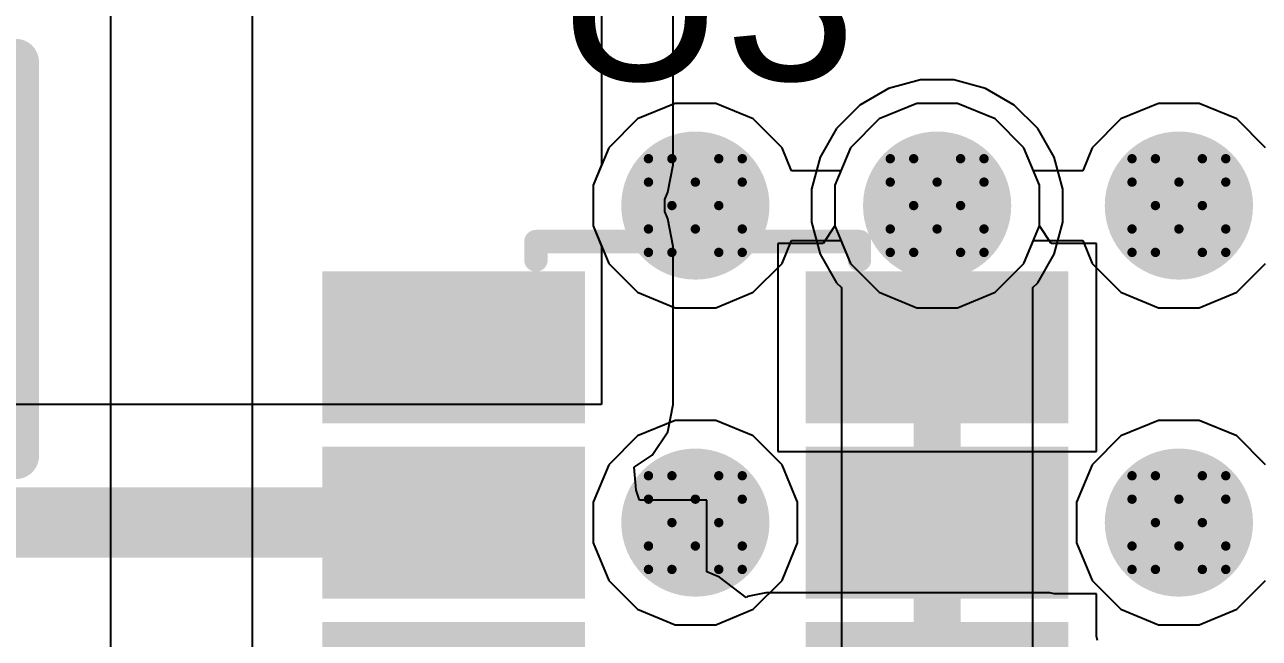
# Model space of a CAD drawing. Header units: inches. Extents: x 0 to 5379, y 0 to 5429.
# Drawn here: x 237.18 to 243.87, y 162.3 to 165.63 of the extents above; entities that cross this region are included whole.
import ezdxf

# ---------------------------------------------------------------- set-up
doc = ezdxf.new("R2010")
doc.units = ezdxf.units.IN
for name, color, linetype in [('Bottom Layer', 5, 'Continuous'), ('Bottom Solder', 6, 'Continuous'), ('Drill Drawing', 1, 'Continuous'), ('GND01', 16, 'Continuous'), ('GND02', 76, 'Continuous'), ('PWR', 156, 'Continuous'), ('SIG 01', 90, 'Continuous'), ('Top Layer', 1, 'Continuous'), ('Top Overlay', 2, 'Continuous'), ('Top Paste', 8, 'Continuous'), ('Top Solder', 216, 'Continuous'), ('Via Holes', 16, 'Continuous')]:
    doc.layers.add(name, color=color, linetype=linetype)
doc.styles.add('Arial', font='', dxfattribs={"height": 0.2})
doc.styles.get('Arial').set_extended_font_data('Arial')

# ---------------------------------------------------------------- blocks, each defined once
blk = doc.blocks.new('SOT_23_6_151')
at = {"layer": 'Top Layer'}
for points in [[(-1.92, 1.26), (-0.7, 1.26), (-0.7, 0.64), (-1.92, 0.64)], [(0.7, 1.26), (1.92, 1.26), (1.92, 0.64), (0.7, 0.64)], [(-1.92, 0.31), (-0.7, 0.31), (-0.7, -0.31), (-1.92, -0.31)], [(0.7, 0.31), (1.92, 0.31), (1.92, -0.31), (0.7, -0.31)], [(-1.92, -0.64), (-0.7, -0.64), (-0.7, -1.26), (-1.92, -1.26)], [(0.7, -0.64), (1.92, -0.64), (1.92, -1.26), (0.7, -1.26)]]:
    blk.add_hatch(color=1, dxfattribs=at).paths.add_polyline_path(points)
at = {"layer": 'Top Paste'}
for points in [[(-1.92, 1.26), (-0.7, 1.26), (-0.7, 0.64), (-1.92, 0.64)], [(0.7, 1.26), (1.92, 1.26), (1.92, 0.64), (0.7, 0.64)], [(-1.92, 0.31), (-0.7, 0.31), (-0.7, -0.31), (-1.92, -0.31)], [(0.7, 0.31), (1.92, 0.31), (1.92, -0.31), (0.7, -0.31)], [(-1.92, -0.64), (-0.7, -0.64), (-0.7, -1.26), (-1.92, -1.26)], [(0.7, -0.64), (1.92, -0.64), (1.92, -1.26), (0.7, -1.26)]]:
    blk.add_hatch(color=8, dxfattribs=at).paths.add_polyline_path(points)
at = {"layer": 'Top Solder'}
for points in [[(-2.0216, 1.3616), (-0.5984, 1.3616), (-0.5984, 0.5384), (-2.0216, 0.5384)], [(0.5984, 1.3616), (2.0216, 1.3616), (2.0216, 0.5384), (0.5984, 0.5384)], [(-2.0216, 0.4116), (-0.5984, 0.4116), (-0.5984, -0.4116), (-2.0216, -0.4116)], [(0.5984, 0.4116), (2.0216, 0.4116), (2.0216, -0.4116), (0.5984, -0.4116)], [(-2.0216, -0.5384), (-0.5984, -0.5384), (-0.5984, -1.3616), (-2.0216, -1.3616)], [(0.5984, -0.5384), (2.0216, -0.5384), (2.0216, -1.3616), (0.5984, -1.3616)]]:
    blk.add_hatch(color=216, dxfattribs=at).paths.add_polyline_path(points)
at = {"layer": 'Top Overlay'}
for points in [[(0.8636, 1.524, 0.127, 0.127, 0), (-0.889, 1.524, 0.127, 0.127, 0)], [(-0.889, 1.524, 0.127, 0.127, 0), (-0.889, 1.424, 0.127, 0.127, 0)], [(0.8636, 1.524, 0.127, 0.127, 0), (0.8636, 1.424, 0.127, 0.127, 0)], [(-2.0574, 0.9652, 0.127, 0.127, 0), (-2.1844, 1.0922, 0.127, 0.127, 0)], [(-2.1844, 1.0922, 0.127, 0.127, 0), (-2.1844, 0.8382, 0.127, 0.127, 0)], [(-2.0574, 0.9652, 0.127, 0.127, 0), (-2.1844, 0.8382, 0.127, 0.127, 0)], [(-0.889, -1.424, 0.127, 0.127, 0), (-0.889, -1.524, 0.127, 0.127, 0)], [(0.8636, -1.424, 0.127, 0.127, 0), (0.8636, -1.524, 0.127, 0.127, 0)], [(0.8636, -1.524, 0.127, 0.127, 0), (-0.889, -1.524, 0.127, 0.127, 0)]]:
    blk.add_lwpolyline(points, format="xyseb", dxfattribs=at)
for points in [[(-0.9207, 1.524, 0.0635, 0.0635, 1), (-0.8572, 1.524, 0.0635, 0.0635, 1)], [(-0.9207, 1.524, 0.0635, 0.0635, 1), (-0.8572, 1.524, 0.0635, 0.0635, 1)], [(0.8318, 1.524, 0.0635, 0.0635, 1), (0.8953, 1.524, 0.0635, 0.0635, 1)], [(0.8318, 1.524, 0.0635, 0.0635, 1), (0.8953, 1.524, 0.0635, 0.0635, 1)], [(-0.9207, 1.424, 0.0635, 0.0635, 1), (-0.8572, 1.424, 0.0635, 0.0635, 1)], [(0.8318, 1.424, 0.0635, 0.0635, 1), (0.8953, 1.424, 0.0635, 0.0635, 1)], [(-2.2161, 1.0922, 0.0635, 0.0635, 1), (-2.1526, 1.0922, 0.0635, 0.0635, 1)], [(-2.2161, 1.0922, 0.0635, 0.0635, 1), (-2.1526, 1.0922, 0.0635, 0.0635, 1)], [(-2.0892, 0.9652, 0.0635, 0.0635, 1), (-2.0257, 0.9652, 0.0635, 0.0635, 1)], [(-2.0892, 0.9652, 0.0635, 0.0635, 1), (-2.0257, 0.9652, 0.0635, 0.0635, 1)], [(-2.2161, 0.8382, 0.0635, 0.0635, 1), (-2.1526, 0.8382, 0.0635, 0.0635, 1)], [(-2.2161, 0.8382, 0.0635, 0.0635, 1), (-2.1526, 0.8382, 0.0635, 0.0635, 1)], [(-0.9207, -1.424, 0.0635, 0.0635, 1), (-0.8572, -1.424, 0.0635, 0.0635, 1)], [(0.8318, -1.424, 0.0635, 0.0635, 1), (0.8953, -1.424, 0.0635, 0.0635, 1)], [(-0.9207, -1.524, 0.0635, 0.0635, 1), (-0.8572, -1.524, 0.0635, 0.0635, 1)], [(-0.9207, -1.524, 0.0635, 0.0635, 1), (-0.8572, -1.524, 0.0635, 0.0635, 1)], [(0.8318, -1.524, 0.0635, 0.0635, 1), (0.8953, -1.524, 0.0635, 0.0635, 1)], [(0.8318, -1.524, 0.0635, 0.0635, 1), (0.8953, -1.524, 0.0635, 0.0635, 1)]]:
    blk.add_lwpolyline(points, format="xyseb", close=True, dxfattribs=at)
blk = doc.blocks.new('TO_263_768')
at = {"layer": 'Top Overlay'}
for points in [[(5.1054, -1.6256, 0.254, 0.254, 0), (5.1054, 0.508, 0.254, 0.254, 0)], [(-5.207, -1.6256, 0.254, 0.254, 0), (5.1054, -1.6256, 0.254, 0.254, 0)]]:
    blk.add_lwpolyline(points, format="xyseb", dxfattribs=at)
for points in [[(5.0419, 0.508, 0.127, 0.127, 1), (5.1689, 0.508, 0.127, 0.127, 1)], [(5.0419, -1.6256, 0.127, 0.127, 1), (5.1689, -1.6256, 0.127, 0.127, 1)], [(5.0419, -1.6256, 0.127, 0.127, 1), (5.1689, -1.6256, 0.127, 0.127, 1)]]:
    blk.add_lwpolyline(points, format="xyseb", close=True, dxfattribs=at)

msp = doc.modelspace()

# ---------------------------------------------------------------- hatches: boundary and pattern name
at = {"layer": 'Bottom Layer'}
h = msp.add_hatch(color=5, dxfattribs=at)
edge = h.paths.add_edge_path()
edge.add_arc((240.8113, 164.6499), 0.3, 0, 360)
h = msp.add_hatch(color=5, dxfattribs=at)
edge = h.paths.add_edge_path()
edge.add_arc((242.1213, 164.6499), 0.3, 0, 360)
h = msp.add_hatch(color=5, dxfattribs=at)
edge = h.paths.add_edge_path()
edge.add_arc((243.4313, 164.6499), 0.3, 0, 360)
h = msp.add_hatch(color=5, dxfattribs=at)
edge = h.paths.add_edge_path()
edge.add_arc((240.8113, 162.9308), 0.3, 0, 360)
h = msp.add_hatch(color=5, dxfattribs=at)
edge = h.paths.add_edge_path()
edge.add_arc((243.4313, 162.9308), 0.3, 0, 360)
at = {"layer": 'Bottom Solder'}
h = msp.add_hatch(color=6, dxfattribs=at)
edge = h.paths.add_edge_path()
edge.add_arc((240.8113, 164.6499), 0.4016, 0, 360)
h = msp.add_hatch(color=6, dxfattribs=at)
edge = h.paths.add_edge_path()
edge.add_arc((242.1213, 164.6499), 0.4016, 0, 360)
h = msp.add_hatch(color=6, dxfattribs=at)
edge = h.paths.add_edge_path()
edge.add_arc((243.4313, 164.6499), 0.4016, 0, 360)
h = msp.add_hatch(color=6, dxfattribs=at)
edge = h.paths.add_edge_path()
edge.add_arc((240.8113, 162.9308), 0.4016, 0, 360)
h = msp.add_hatch(color=6, dxfattribs=at)
edge = h.paths.add_edge_path()
edge.add_arc((243.4313, 162.9308), 0.4016, 0, 360)
at = {"layer": 'GND01'}
h = msp.add_hatch(color=16, dxfattribs=at)
edge = h.paths.add_edge_path()
edge.add_arc((240.8113, 164.6499), 0.3, 0, 360)
h = msp.add_hatch(color=16, dxfattribs=at)
edge = h.paths.add_edge_path()
edge.add_arc((242.1213, 164.6499), 0.3, 0, 360)
h = msp.add_hatch(color=16, dxfattribs=at)
edge = h.paths.add_edge_path()
edge.add_arc((243.4313, 164.6499), 0.3, 0, 360)
h = msp.add_hatch(color=16, dxfattribs=at)
edge = h.paths.add_edge_path()
edge.add_arc((240.8113, 162.9308), 0.3, 0, 360)
h = msp.add_hatch(color=16, dxfattribs=at)
edge = h.paths.add_edge_path()
edge.add_arc((243.4313, 162.9308), 0.3, 0, 360)
at = {"layer": 'GND02'}
h = msp.add_hatch(color=76, dxfattribs=at)
edge = h.paths.add_edge_path()
edge.add_arc((240.8113, 164.6499), 0.3, 0, 360)
h = msp.add_hatch(color=76, dxfattribs=at)
edge = h.paths.add_edge_path()
edge.add_arc((242.1213, 164.6499), 0.3, 0, 360)
h = msp.add_hatch(color=76, dxfattribs=at)
edge = h.paths.add_edge_path()
edge.add_arc((243.4313, 164.6499), 0.3, 0, 360)
h = msp.add_hatch(color=76, dxfattribs=at)
edge = h.paths.add_edge_path()
edge.add_arc((240.8113, 162.9308), 0.3, 0, 360)
h = msp.add_hatch(color=76, dxfattribs=at)
edge = h.paths.add_edge_path()
edge.add_arc((243.4313, 162.9308), 0.3, 0, 360)
at = {"layer": 'PWR'}
h = msp.add_hatch(color=156, dxfattribs=at)
edge = h.paths.add_edge_path()
edge.add_arc((240.8113, 164.6499), 0.3, 0, 360)
h = msp.add_hatch(color=156, dxfattribs=at)
edge = h.paths.add_edge_path()
edge.add_arc((242.1213, 164.6499), 0.3, 0, 360)
h = msp.add_hatch(color=156, dxfattribs=at)
edge = h.paths.add_edge_path()
edge.add_arc((243.4313, 164.6499), 0.3, 0, 360)
h = msp.add_hatch(color=156, dxfattribs=at)
edge = h.paths.add_edge_path()
edge.add_arc((240.8113, 162.9308), 0.3, 0, 360)
h = msp.add_hatch(color=156, dxfattribs=at)
edge = h.paths.add_edge_path()
edge.add_arc((243.4313, 162.9308), 0.3, 0, 360)
at = {"layer": 'SIG 01'}
h = msp.add_hatch(color=90, dxfattribs=at)
edge = h.paths.add_edge_path()
edge.add_arc((240.8113, 164.6499), 0.3, 0, 360)
h = msp.add_hatch(color=90, dxfattribs=at)
edge = h.paths.add_edge_path()
edge.add_arc((242.1213, 164.6499), 0.3, 0, 360)
h = msp.add_hatch(color=90, dxfattribs=at)
edge = h.paths.add_edge_path()
edge.add_arc((243.4313, 164.6499), 0.3, 0, 360)
h = msp.add_hatch(color=90, dxfattribs=at)
edge = h.paths.add_edge_path()
edge.add_arc((240.8113, 162.9308), 0.3, 0, 360)
h = msp.add_hatch(color=90, dxfattribs=at)
edge = h.paths.add_edge_path()
edge.add_arc((243.4313, 162.9308), 0.3, 0, 360)
at = {"layer": 'Top Layer'}
h = msp.add_hatch(color=1, dxfattribs=at)
edge = h.paths.add_edge_path()
edge.add_arc((240.8113, 164.6499), 0.3, 0, 360)
h = msp.add_hatch(color=1, dxfattribs=at)
edge = h.paths.add_edge_path()
edge.add_arc((242.1213, 164.6499), 0.3, 0, 360)
h = msp.add_hatch(color=1, dxfattribs=at)
edge = h.paths.add_edge_path()
edge.add_arc((243.4313, 164.6499), 0.3, 0, 360)
h = msp.add_hatch(color=1, dxfattribs=at)
edge = h.paths.add_edge_path()
edge.add_arc((240.8113, 162.9308), 0.3, 0, 360)
h = msp.add_hatch(color=1, dxfattribs=at)
edge = h.paths.add_edge_path()
edge.add_arc((243.4313, 162.9308), 0.3, 0, 360)
at = {"layer": 'Top Solder'}
h = msp.add_hatch(color=216, dxfattribs=at)
edge = h.paths.add_edge_path()
edge.add_arc((240.8113, 164.6499), 0.4016, 0, 360)
h = msp.add_hatch(color=216, dxfattribs=at)
edge = h.paths.add_edge_path()
edge.add_arc((242.1213, 164.6499), 0.4016, 0, 360)
h = msp.add_hatch(color=216, dxfattribs=at)
edge = h.paths.add_edge_path()
edge.add_arc((243.4313, 164.6499), 0.4016, 0, 360)
h = msp.add_hatch(color=216, dxfattribs=at)
edge = h.paths.add_edge_path()
edge.add_arc((240.8113, 162.9308), 0.4016, 0, 360)
h = msp.add_hatch(color=216, dxfattribs=at)
edge = h.paths.add_edge_path()
edge.add_arc((243.4313, 162.9308), 0.4016, 0, 360)
at = {"layer": 'Via Holes'}
h = msp.add_hatch(color=7, dxfattribs=at)
edge = h.paths.add_edge_path()
edge.add_arc((240.8113, 164.6499), 0.15, 0, 360)
h = msp.add_hatch(color=7, dxfattribs=at)
edge = h.paths.add_edge_path()
edge.add_arc((242.1213, 164.6499), 0.15, 0, 360)
h = msp.add_hatch(color=7, dxfattribs=at)
edge = h.paths.add_edge_path()
edge.add_arc((243.4313, 164.6499), 0.15, 0, 360)
h = msp.add_hatch(color=7, dxfattribs=at)
edge = h.paths.add_edge_path()
edge.add_arc((240.8113, 162.9308), 0.15, 0, 360)
h = msp.add_hatch(color=7, dxfattribs=at)
edge = h.paths.add_edge_path()
edge.add_arc((243.4313, 162.9308), 0.15, 0, 360)

# ---------------------------------------------------------------- linework, layer by layer
at = {"layer": 'Bottom Layer'}
for p, q in [((237.6424, 165.7096), (237.6424, 157.988)), ((238.411, 158.7566), (238.411, 165.7096)), ((242.0111, 165.2039), (241.8075, 165.1195)), ((242.2315, 165.2039), (242.0111, 165.2039)), ((242.4351, 165.1195), (242.2315, 165.2039)), ((241.8075, 165.1195), (241.6516, 164.9637)), ((242.5909, 164.9637), (242.4351, 165.1195)), ((241.6516, 164.9637), (241.5673, 164.7601)), ((242.6753, 164.7601), (242.5909, 164.9637)), ((241.5673, 164.7601), (241.5673, 164.5397)), ((242.6753, 164.5397), (242.6753, 164.7601)), ((241.5673, 164.5397), (241.6516, 164.3361)), ((242.5909, 164.3361), (242.6753, 164.5397)), ((241.6516, 164.3361), (241.8075, 164.1802)), ((242.4351, 164.1802), (242.5909, 164.3361)), ((241.8075, 164.1802), (242.0111, 164.0959)), ((242.2315, 164.0959), (242.4351, 164.1802)), ((242.0111, 164.0959), (242.2315, 164.0959))]:
    msp.add_line(p, q, dxfattribs=at)
at = {"layer": 'Drill Drawing'}
for points in [[(240.5573, 164.7769, 0.0508, 0.0508, 0), (240.5573, 164.9039, 0.0508, 0.0508, 0)], [(240.5573, 164.9039, 0.0508, 0.0508, 0), (240.6843, 164.9039, 0.0508, 0.0508, 0)], [(240.6843, 164.9039, 0.0508, 0.0508, 0), (240.8113, 164.7769, 0.0508, 0.0508, 0)], [(240.8113, 164.7769, 0.0508, 0.0508, 0), (240.9383, 164.9039, 0.0508, 0.0508, 0)], [(240.9383, 164.9039, 0.0508, 0.0508, 0), (241.0653, 164.9039, 0.0508, 0.0508, 0)], [(241.0653, 164.7769, 0.0508, 0.0508, 0), (241.0653, 164.9039, 0.0508, 0.0508, 0)], [(241.8673, 164.7769, 0.0508, 0.0508, 0), (241.8673, 164.9039, 0.0508, 0.0508, 0)], [(241.8673, 164.9039, 0.0508, 0.0508, 0), (241.9943, 164.9039, 0.0508, 0.0508, 0)], [(241.9943, 164.9039, 0.0508, 0.0508, 0), (242.1213, 164.7769, 0.0508, 0.0508, 0)], [(242.1213, 164.7769, 0.0508, 0.0508, 0), (242.2483, 164.9039, 0.0508, 0.0508, 0)], [(242.2483, 164.9039, 0.0508, 0.0508, 0), (242.3753, 164.9039, 0.0508, 0.0508, 0)], [(242.3753, 164.7769, 0.0508, 0.0508, 0), (242.3753, 164.9039, 0.0508, 0.0508, 0)], [(243.1773, 164.7769, 0.0508, 0.0508, 0), (243.1773, 164.9039, 0.0508, 0.0508, 0)], [(243.1773, 164.9039, 0.0508, 0.0508, 0), (243.3043, 164.9039, 0.0508, 0.0508, 0)], [(243.3043, 164.9039, 0.0508, 0.0508, 0), (243.4313, 164.7769, 0.0508, 0.0508, 0)], [(243.4313, 164.7769, 0.0508, 0.0508, 0), (243.5583, 164.9039, 0.0508, 0.0508, 0)], [(243.5583, 164.9039, 0.0508, 0.0508, 0), (243.6853, 164.9039, 0.0508, 0.0508, 0)], [(243.6853, 164.7769, 0.0508, 0.0508, 0), (243.6853, 164.9039, 0.0508, 0.0508, 0)], [(240.5573, 164.7769, 0.0508, 0.0508, 0), (240.6843, 164.6499, 0.0508, 0.0508, 0)], [(240.9383, 164.6499, 0.0508, 0.0508, 0), (241.0653, 164.7769, 0.0508, 0.0508, 0)], [(241.8673, 164.7769, 0.0508, 0.0508, 0), (241.9943, 164.6499, 0.0508, 0.0508, 0)], [(242.2483, 164.6499, 0.0508, 0.0508, 0), (242.3753, 164.7769, 0.0508, 0.0508, 0)], [(243.1773, 164.7769, 0.0508, 0.0508, 0), (243.3043, 164.6499, 0.0508, 0.0508, 0)], [(243.5583, 164.6499, 0.0508, 0.0508, 0), (243.6853, 164.7769, 0.0508, 0.0508, 0)], [(240.5573, 164.5229, 0.0508, 0.0508, 0), (240.6843, 164.6499, 0.0508, 0.0508, 0)], [(240.9383, 164.6499, 0.0508, 0.0508, 0), (241.0653, 164.5229, 0.0508, 0.0508, 0)], [(241.8673, 164.5229, 0.0508, 0.0508, 0), (241.9943, 164.6499, 0.0508, 0.0508, 0)], [(242.2483, 164.6499, 0.0508, 0.0508, 0), (242.3753, 164.5229, 0.0508, 0.0508, 0)], [(243.1773, 164.5229, 0.0508, 0.0508, 0), (243.3043, 164.6499, 0.0508, 0.0508, 0)], [(243.5583, 164.6499, 0.0508, 0.0508, 0), (243.6853, 164.5229, 0.0508, 0.0508, 0)], [(240.5573, 164.3959, 0.0508, 0.0508, 0), (240.5573, 164.5229, 0.0508, 0.0508, 0)], [(240.6843, 164.3959, 0.0508, 0.0508, 0), (240.8113, 164.5229, 0.0508, 0.0508, 0)], [(240.8113, 164.5229, 0.0508, 0.0508, 0), (240.9383, 164.3959, 0.0508, 0.0508, 0)], [(241.0653, 164.3959, 0.0508, 0.0508, 0), (241.0653, 164.5229, 0.0508, 0.0508, 0)], [(241.8673, 164.3959, 0.0508, 0.0508, 0), (241.8673, 164.5229, 0.0508, 0.0508, 0)], [(241.9943, 164.3959, 0.0508, 0.0508, 0), (242.1213, 164.5229, 0.0508, 0.0508, 0)], [(242.1213, 164.5229, 0.0508, 0.0508, 0), (242.2483, 164.3959, 0.0508, 0.0508, 0)], [(242.3753, 164.3959, 0.0508, 0.0508, 0), (242.3753, 164.5229, 0.0508, 0.0508, 0)], [(243.1773, 164.3959, 0.0508, 0.0508, 0), (243.1773, 164.5229, 0.0508, 0.0508, 0)], [(243.3043, 164.3959, 0.0508, 0.0508, 0), (243.4313, 164.5229, 0.0508, 0.0508, 0)], [(243.4313, 164.5229, 0.0508, 0.0508, 0), (243.5583, 164.3959, 0.0508, 0.0508, 0)], [(243.6853, 164.3959, 0.0508, 0.0508, 0), (243.6853, 164.5229, 0.0508, 0.0508, 0)], [(240.5573, 164.3959, 0.0508, 0.0508, 0), (240.6843, 164.3959, 0.0508, 0.0508, 0)], [(240.9383, 164.3959, 0.0508, 0.0508, 0), (241.0653, 164.3959, 0.0508, 0.0508, 0)], [(241.8673, 164.3959, 0.0508, 0.0508, 0), (241.9943, 164.3959, 0.0508, 0.0508, 0)], [(242.2483, 164.3959, 0.0508, 0.0508, 0), (242.3753, 164.3959, 0.0508, 0.0508, 0)], [(243.1773, 164.3959, 0.0508, 0.0508, 0), (243.3043, 164.3959, 0.0508, 0.0508, 0)], [(243.5583, 164.3959, 0.0508, 0.0508, 0), (243.6853, 164.3959, 0.0508, 0.0508, 0)], [(240.5573, 163.0578, 0.0508, 0.0508, 0), (240.5573, 163.1848, 0.0508, 0.0508, 0)], [(240.5573, 163.1848, 0.0508, 0.0508, 0), (240.6843, 163.1848, 0.0508, 0.0508, 0)], [(240.6843, 163.1848, 0.0508, 0.0508, 0), (240.8113, 163.0578, 0.0508, 0.0508, 0)], [(240.8113, 163.0578, 0.0508, 0.0508, 0), (240.9383, 163.1848, 0.0508, 0.0508, 0)], [(240.9383, 163.1848, 0.0508, 0.0508, 0), (241.0653, 163.1848, 0.0508, 0.0508, 0)], [(241.0653, 163.0578, 0.0508, 0.0508, 0), (241.0653, 163.1848, 0.0508, 0.0508, 0)], [(243.1773, 163.0578, 0.0508, 0.0508, 0), (243.1773, 163.1848, 0.0508, 0.0508, 0)], [(243.1773, 163.1848, 0.0508, 0.0508, 0), (243.3043, 163.1848, 0.0508, 0.0508, 0)], [(243.3043, 163.1848, 0.0508, 0.0508, 0), (243.4313, 163.0578, 0.0508, 0.0508, 0)], [(243.4313, 163.0578, 0.0508, 0.0508, 0), (243.5583, 163.1848, 0.0508, 0.0508, 0)], [(243.5583, 163.1848, 0.0508, 0.0508, 0), (243.6853, 163.1848, 0.0508, 0.0508, 0)], [(243.6853, 163.0578, 0.0508, 0.0508, 0), (243.6853, 163.1848, 0.0508, 0.0508, 0)], [(240.5573, 163.0578, 0.0508, 0.0508, 0), (240.6843, 162.9308, 0.0508, 0.0508, 0)], [(240.9383, 162.9308, 0.0508, 0.0508, 0), (241.0653, 163.0578, 0.0508, 0.0508, 0)], [(243.1773, 163.0578, 0.0508, 0.0508, 0), (243.3043, 162.9308, 0.0508, 0.0508, 0)], [(243.5583, 162.9308, 0.0508, 0.0508, 0), (243.6853, 163.0578, 0.0508, 0.0508, 0)], [(240.5573, 162.8038, 0.0508, 0.0508, 0), (240.6843, 162.9308, 0.0508, 0.0508, 0)], [(240.9383, 162.9308, 0.0508, 0.0508, 0), (241.0653, 162.8038, 0.0508, 0.0508, 0)], [(243.1773, 162.8038, 0.0508, 0.0508, 0), (243.3043, 162.9308, 0.0508, 0.0508, 0)], [(243.5583, 162.9308, 0.0508, 0.0508, 0), (243.6853, 162.8038, 0.0508, 0.0508, 0)], [(240.5573, 162.6768, 0.0508, 0.0508, 0), (240.5573, 162.8038, 0.0508, 0.0508, 0)], [(240.6843, 162.6768, 0.0508, 0.0508, 0), (240.8113, 162.8038, 0.0508, 0.0508, 0)], [(240.8113, 162.8038, 0.0508, 0.0508, 0), (240.9383, 162.6768, 0.0508, 0.0508, 0)], [(241.0653, 162.6768, 0.0508, 0.0508, 0), (241.0653, 162.8038, 0.0508, 0.0508, 0)], [(243.1773, 162.6768, 0.0508, 0.0508, 0), (243.1773, 162.8038, 0.0508, 0.0508, 0)], [(243.3043, 162.6768, 0.0508, 0.0508, 0), (243.4313, 162.8038, 0.0508, 0.0508, 0)], [(243.4313, 162.8038, 0.0508, 0.0508, 0), (243.5583, 162.6768, 0.0508, 0.0508, 0)], [(243.6853, 162.6768, 0.0508, 0.0508, 0), (243.6853, 162.8038, 0.0508, 0.0508, 0)], [(240.5573, 162.6768, 0.0508, 0.0508, 0), (240.6843, 162.6768, 0.0508, 0.0508, 0)], [(240.9383, 162.6768, 0.0508, 0.0508, 0), (241.0653, 162.6768, 0.0508, 0.0508, 0)], [(243.1773, 162.6768, 0.0508, 0.0508, 0), (243.3043, 162.6768, 0.0508, 0.0508, 0)], [(243.5583, 162.6768, 0.0508, 0.0508, 0), (243.6853, 162.6768, 0.0508, 0.0508, 0)]]:
    msp.add_lwpolyline(points, format="xyseb", dxfattribs=at)
for points in [[(240.5446, 164.9039, 0.0254, 0.0254, 1), (240.57, 164.9039, 0.0254, 0.0254, 1)], [(240.5446, 164.9039, 0.0254, 0.0254, 1), (240.57, 164.9039, 0.0254, 0.0254, 1)], [(240.6716, 164.9039, 0.0254, 0.0254, 1), (240.697, 164.9039, 0.0254, 0.0254, 1)], [(240.6716, 164.9039, 0.0254, 0.0254, 1), (240.697, 164.9039, 0.0254, 0.0254, 1)], [(240.9256, 164.9039, 0.0254, 0.0254, 1), (240.951, 164.9039, 0.0254, 0.0254, 1)], [(240.9256, 164.9039, 0.0254, 0.0254, 1), (240.951, 164.9039, 0.0254, 0.0254, 1)], [(241.0526, 164.9039, 0.0254, 0.0254, 1), (241.078, 164.9039, 0.0254, 0.0254, 1)], [(241.0526, 164.9039, 0.0254, 0.0254, 1), (241.078, 164.9039, 0.0254, 0.0254, 1)], [(241.8546, 164.9039, 0.0254, 0.0254, 1), (241.88, 164.9039, 0.0254, 0.0254, 1)], [(241.8546, 164.9039, 0.0254, 0.0254, 1), (241.88, 164.9039, 0.0254, 0.0254, 1)], [(241.9816, 164.9039, 0.0254, 0.0254, 1), (242.007, 164.9039, 0.0254, 0.0254, 1)], [(241.9816, 164.9039, 0.0254, 0.0254, 1), (242.007, 164.9039, 0.0254, 0.0254, 1)], [(242.2356, 164.9039, 0.0254, 0.0254, 1), (242.261, 164.9039, 0.0254, 0.0254, 1)], [(242.2356, 164.9039, 0.0254, 0.0254, 1), (242.261, 164.9039, 0.0254, 0.0254, 1)], [(242.3626, 164.9039, 0.0254, 0.0254, 1), (242.388, 164.9039, 0.0254, 0.0254, 1)], [(242.3626, 164.9039, 0.0254, 0.0254, 1), (242.388, 164.9039, 0.0254, 0.0254, 1)], [(243.1646, 164.9039, 0.0254, 0.0254, 1), (243.19, 164.9039, 0.0254, 0.0254, 1)], [(243.1646, 164.9039, 0.0254, 0.0254, 1), (243.19, 164.9039, 0.0254, 0.0254, 1)], [(243.2916, 164.9039, 0.0254, 0.0254, 1), (243.317, 164.9039, 0.0254, 0.0254, 1)], [(243.2916, 164.9039, 0.0254, 0.0254, 1), (243.317, 164.9039, 0.0254, 0.0254, 1)], [(243.5456, 164.9039, 0.0254, 0.0254, 1), (243.571, 164.9039, 0.0254, 0.0254, 1)], [(243.5456, 164.9039, 0.0254, 0.0254, 1), (243.571, 164.9039, 0.0254, 0.0254, 1)], [(243.6726, 164.9039, 0.0254, 0.0254, 1), (243.698, 164.9039, 0.0254, 0.0254, 1)], [(243.6726, 164.9039, 0.0254, 0.0254, 1), (243.698, 164.9039, 0.0254, 0.0254, 1)], [(240.5446, 164.7769, 0.0254, 0.0254, 1), (240.57, 164.7769, 0.0254, 0.0254, 1)], [(240.5446, 164.7769, 0.0254, 0.0254, 1), (240.57, 164.7769, 0.0254, 0.0254, 1)], [(240.7986, 164.7769, 0.0254, 0.0254, 1), (240.824, 164.7769, 0.0254, 0.0254, 1)], [(240.7986, 164.7769, 0.0254, 0.0254, 1), (240.824, 164.7769, 0.0254, 0.0254, 1)], [(241.0526, 164.7769, 0.0254, 0.0254, 1), (241.078, 164.7769, 0.0254, 0.0254, 1)], [(241.0526, 164.7769, 0.0254, 0.0254, 1), (241.078, 164.7769, 0.0254, 0.0254, 1)], [(241.8546, 164.7769, 0.0254, 0.0254, 1), (241.88, 164.7769, 0.0254, 0.0254, 1)], [(241.8546, 164.7769, 0.0254, 0.0254, 1), (241.88, 164.7769, 0.0254, 0.0254, 1)], [(242.1086, 164.7769, 0.0254, 0.0254, 1), (242.134, 164.7769, 0.0254, 0.0254, 1)], [(242.1086, 164.7769, 0.0254, 0.0254, 1), (242.134, 164.7769, 0.0254, 0.0254, 1)], [(242.3626, 164.7769, 0.0254, 0.0254, 1), (242.388, 164.7769, 0.0254, 0.0254, 1)], [(242.3626, 164.7769, 0.0254, 0.0254, 1), (242.388, 164.7769, 0.0254, 0.0254, 1)], [(243.1646, 164.7769, 0.0254, 0.0254, 1), (243.19, 164.7769, 0.0254, 0.0254, 1)], [(243.1646, 164.7769, 0.0254, 0.0254, 1), (243.19, 164.7769, 0.0254, 0.0254, 1)], [(243.4186, 164.7769, 0.0254, 0.0254, 1), (243.444, 164.7769, 0.0254, 0.0254, 1)], [(243.4186, 164.7769, 0.0254, 0.0254, 1), (243.444, 164.7769, 0.0254, 0.0254, 1)], [(243.6726, 164.7769, 0.0254, 0.0254, 1), (243.698, 164.7769, 0.0254, 0.0254, 1)], [(243.6726, 164.7769, 0.0254, 0.0254, 1), (243.698, 164.7769, 0.0254, 0.0254, 1)], [(240.6716, 164.6499, 0.0254, 0.0254, 1), (240.697, 164.6499, 0.0254, 0.0254, 1)], [(240.6716, 164.6499, 0.0254, 0.0254, 1), (240.697, 164.6499, 0.0254, 0.0254, 1)], [(240.9256, 164.6499, 0.0254, 0.0254, 1), (240.951, 164.6499, 0.0254, 0.0254, 1)], [(240.9256, 164.6499, 0.0254, 0.0254, 1), (240.951, 164.6499, 0.0254, 0.0254, 1)], [(241.9816, 164.6499, 0.0254, 0.0254, 1), (242.007, 164.6499, 0.0254, 0.0254, 1)], [(241.9816, 164.6499, 0.0254, 0.0254, 1), (242.007, 164.6499, 0.0254, 0.0254, 1)], [(242.2356, 164.6499, 0.0254, 0.0254, 1), (242.261, 164.6499, 0.0254, 0.0254, 1)], [(242.2356, 164.6499, 0.0254, 0.0254, 1), (242.261, 164.6499, 0.0254, 0.0254, 1)], [(243.2916, 164.6499, 0.0254, 0.0254, 1), (243.317, 164.6499, 0.0254, 0.0254, 1)], [(243.2916, 164.6499, 0.0254, 0.0254, 1), (243.317, 164.6499, 0.0254, 0.0254, 1)], [(243.5456, 164.6499, 0.0254, 0.0254, 1), (243.571, 164.6499, 0.0254, 0.0254, 1)], [(243.5456, 164.6499, 0.0254, 0.0254, 1), (243.571, 164.6499, 0.0254, 0.0254, 1)], [(240.5446, 164.5229, 0.0254, 0.0254, 1), (240.57, 164.5229, 0.0254, 0.0254, 1)], [(240.5446, 164.5229, 0.0254, 0.0254, 1), (240.57, 164.5229, 0.0254, 0.0254, 1)], [(240.7986, 164.5229, 0.0254, 0.0254, 1), (240.824, 164.5229, 0.0254, 0.0254, 1)], [(240.7986, 164.5229, 0.0254, 0.0254, 1), (240.824, 164.5229, 0.0254, 0.0254, 1)], [(241.0526, 164.5229, 0.0254, 0.0254, 1), (241.078, 164.5229, 0.0254, 0.0254, 1)], [(241.0526, 164.5229, 0.0254, 0.0254, 1), (241.078, 164.5229, 0.0254, 0.0254, 1)], [(241.8546, 164.5229, 0.0254, 0.0254, 1), (241.88, 164.5229, 0.0254, 0.0254, 1)], [(241.8546, 164.5229, 0.0254, 0.0254, 1), (241.88, 164.5229, 0.0254, 0.0254, 1)], [(242.1086, 164.5229, 0.0254, 0.0254, 1), (242.134, 164.5229, 0.0254, 0.0254, 1)], [(242.1086, 164.5229, 0.0254, 0.0254, 1), (242.134, 164.5229, 0.0254, 0.0254, 1)], [(242.3626, 164.5229, 0.0254, 0.0254, 1), (242.388, 164.5229, 0.0254, 0.0254, 1)], [(242.3626, 164.5229, 0.0254, 0.0254, 1), (242.388, 164.5229, 0.0254, 0.0254, 1)], [(243.1646, 164.5229, 0.0254, 0.0254, 1), (243.19, 164.5229, 0.0254, 0.0254, 1)], [(243.1646, 164.5229, 0.0254, 0.0254, 1), (243.19, 164.5229, 0.0254, 0.0254, 1)], [(243.4186, 164.5229, 0.0254, 0.0254, 1), (243.444, 164.5229, 0.0254, 0.0254, 1)], [(243.4186, 164.5229, 0.0254, 0.0254, 1), (243.444, 164.5229, 0.0254, 0.0254, 1)], [(243.6726, 164.5229, 0.0254, 0.0254, 1), (243.698, 164.5229, 0.0254, 0.0254, 1)], [(243.6726, 164.5229, 0.0254, 0.0254, 1), (243.698, 164.5229, 0.0254, 0.0254, 1)], [(240.5446, 164.3959, 0.0254, 0.0254, 1), (240.57, 164.3959, 0.0254, 0.0254, 1)], [(240.5446, 164.3959, 0.0254, 0.0254, 1), (240.57, 164.3959, 0.0254, 0.0254, 1)], [(240.6716, 164.3959, 0.0254, 0.0254, 1), (240.697, 164.3959, 0.0254, 0.0254, 1)], [(240.6716, 164.3959, 0.0254, 0.0254, 1), (240.697, 164.3959, 0.0254, 0.0254, 1)], [(240.9256, 164.3959, 0.0254, 0.0254, 1), (240.951, 164.3959, 0.0254, 0.0254, 1)], [(240.9256, 164.3959, 0.0254, 0.0254, 1), (240.951, 164.3959, 0.0254, 0.0254, 1)], [(241.0526, 164.3959, 0.0254, 0.0254, 1), (241.078, 164.3959, 0.0254, 0.0254, 1)], [(241.0526, 164.3959, 0.0254, 0.0254, 1), (241.078, 164.3959, 0.0254, 0.0254, 1)], [(241.8546, 164.3959, 0.0254, 0.0254, 1), (241.88, 164.3959, 0.0254, 0.0254, 1)], [(241.8546, 164.3959, 0.0254, 0.0254, 1), (241.88, 164.3959, 0.0254, 0.0254, 1)], [(241.9816, 164.3959, 0.0254, 0.0254, 1), (242.007, 164.3959, 0.0254, 0.0254, 1)], [(241.9816, 164.3959, 0.0254, 0.0254, 1), (242.007, 164.3959, 0.0254, 0.0254, 1)], [(242.2356, 164.3959, 0.0254, 0.0254, 1), (242.261, 164.3959, 0.0254, 0.0254, 1)], [(242.2356, 164.3959, 0.0254, 0.0254, 1), (242.261, 164.3959, 0.0254, 0.0254, 1)], [(242.3626, 164.3959, 0.0254, 0.0254, 1), (242.388, 164.3959, 0.0254, 0.0254, 1)], [(242.3626, 164.3959, 0.0254, 0.0254, 1), (242.388, 164.3959, 0.0254, 0.0254, 1)], [(243.1646, 164.3959, 0.0254, 0.0254, 1), (243.19, 164.3959, 0.0254, 0.0254, 1)], [(243.1646, 164.3959, 0.0254, 0.0254, 1), (243.19, 164.3959, 0.0254, 0.0254, 1)], [(243.2916, 164.3959, 0.0254, 0.0254, 1), (243.317, 164.3959, 0.0254, 0.0254, 1)], [(243.2916, 164.3959, 0.0254, 0.0254, 1), (243.317, 164.3959, 0.0254, 0.0254, 1)], [(243.5456, 164.3959, 0.0254, 0.0254, 1), (243.571, 164.3959, 0.0254, 0.0254, 1)], [(243.5456, 164.3959, 0.0254, 0.0254, 1), (243.571, 164.3959, 0.0254, 0.0254, 1)], [(243.6726, 164.3959, 0.0254, 0.0254, 1), (243.698, 164.3959, 0.0254, 0.0254, 1)], [(243.6726, 164.3959, 0.0254, 0.0254, 1), (243.698, 164.3959, 0.0254, 0.0254, 1)], [(240.5446, 163.1848, 0.0254, 0.0254, 1), (240.57, 163.1848, 0.0254, 0.0254, 1)], [(240.5446, 163.1848, 0.0254, 0.0254, 1), (240.57, 163.1848, 0.0254, 0.0254, 1)], [(240.6716, 163.1848, 0.0254, 0.0254, 1), (240.697, 163.1848, 0.0254, 0.0254, 1)], [(240.6716, 163.1848, 0.0254, 0.0254, 1), (240.697, 163.1848, 0.0254, 0.0254, 1)], [(240.9256, 163.1848, 0.0254, 0.0254, 1), (240.951, 163.1848, 0.0254, 0.0254, 1)], [(240.9256, 163.1848, 0.0254, 0.0254, 1), (240.951, 163.1848, 0.0254, 0.0254, 1)], [(241.0526, 163.1848, 0.0254, 0.0254, 1), (241.078, 163.1848, 0.0254, 0.0254, 1)], [(241.0526, 163.1848, 0.0254, 0.0254, 1), (241.078, 163.1848, 0.0254, 0.0254, 1)], [(243.1646, 163.1848, 0.0254, 0.0254, 1), (243.19, 163.1848, 0.0254, 0.0254, 1)], [(243.1646, 163.1848, 0.0254, 0.0254, 1), (243.19, 163.1848, 0.0254, 0.0254, 1)], [(243.2916, 163.1848, 0.0254, 0.0254, 1), (243.317, 163.1848, 0.0254, 0.0254, 1)], [(243.2916, 163.1848, 0.0254, 0.0254, 1), (243.317, 163.1848, 0.0254, 0.0254, 1)], [(243.5456, 163.1848, 0.0254, 0.0254, 1), (243.571, 163.1848, 0.0254, 0.0254, 1)], [(243.5456, 163.1848, 0.0254, 0.0254, 1), (243.571, 163.1848, 0.0254, 0.0254, 1)], [(243.6726, 163.1848, 0.0254, 0.0254, 1), (243.698, 163.1848, 0.0254, 0.0254, 1)], [(243.6726, 163.1848, 0.0254, 0.0254, 1), (243.698, 163.1848, 0.0254, 0.0254, 1)], [(240.5446, 163.0578, 0.0254, 0.0254, 1), (240.57, 163.0578, 0.0254, 0.0254, 1)], [(240.5446, 163.0578, 0.0254, 0.0254, 1), (240.57, 163.0578, 0.0254, 0.0254, 1)], [(240.7986, 163.0578, 0.0254, 0.0254, 1), (240.824, 163.0578, 0.0254, 0.0254, 1)], [(240.7986, 163.0578, 0.0254, 0.0254, 1), (240.824, 163.0578, 0.0254, 0.0254, 1)], [(241.0526, 163.0578, 0.0254, 0.0254, 1), (241.078, 163.0578, 0.0254, 0.0254, 1)], [(241.0526, 163.0578, 0.0254, 0.0254, 1), (241.078, 163.0578, 0.0254, 0.0254, 1)], [(243.1646, 163.0578, 0.0254, 0.0254, 1), (243.19, 163.0578, 0.0254, 0.0254, 1)], [(243.1646, 163.0578, 0.0254, 0.0254, 1), (243.19, 163.0578, 0.0254, 0.0254, 1)], [(243.4186, 163.0578, 0.0254, 0.0254, 1), (243.444, 163.0578, 0.0254, 0.0254, 1)], [(243.4186, 163.0578, 0.0254, 0.0254, 1), (243.444, 163.0578, 0.0254, 0.0254, 1)], [(243.6726, 163.0578, 0.0254, 0.0254, 1), (243.698, 163.0578, 0.0254, 0.0254, 1)], [(243.6726, 163.0578, 0.0254, 0.0254, 1), (243.698, 163.0578, 0.0254, 0.0254, 1)], [(240.6716, 162.9308, 0.0254, 0.0254, 1), (240.697, 162.9308, 0.0254, 0.0254, 1)], [(240.6716, 162.9308, 0.0254, 0.0254, 1), (240.697, 162.9308, 0.0254, 0.0254, 1)], [(240.9256, 162.9308, 0.0254, 0.0254, 1), (240.951, 162.9308, 0.0254, 0.0254, 1)], [(240.9256, 162.9308, 0.0254, 0.0254, 1), (240.951, 162.9308, 0.0254, 0.0254, 1)], [(243.2916, 162.9308, 0.0254, 0.0254, 1), (243.317, 162.9308, 0.0254, 0.0254, 1)], [(243.2916, 162.9308, 0.0254, 0.0254, 1), (243.317, 162.9308, 0.0254, 0.0254, 1)], [(243.5456, 162.9308, 0.0254, 0.0254, 1), (243.571, 162.9308, 0.0254, 0.0254, 1)], [(243.5456, 162.9308, 0.0254, 0.0254, 1), (243.571, 162.9308, 0.0254, 0.0254, 1)], [(240.5446, 162.8038, 0.0254, 0.0254, 1), (240.57, 162.8038, 0.0254, 0.0254, 1)], [(240.5446, 162.8038, 0.0254, 0.0254, 1), (240.57, 162.8038, 0.0254, 0.0254, 1)], [(240.7986, 162.8038, 0.0254, 0.0254, 1), (240.824, 162.8038, 0.0254, 0.0254, 1)], [(240.7986, 162.8038, 0.0254, 0.0254, 1), (240.824, 162.8038, 0.0254, 0.0254, 1)], [(241.0526, 162.8038, 0.0254, 0.0254, 1), (241.078, 162.8038, 0.0254, 0.0254, 1)], [(241.0526, 162.8038, 0.0254, 0.0254, 1), (241.078, 162.8038, 0.0254, 0.0254, 1)], [(243.1646, 162.8038, 0.0254, 0.0254, 1), (243.19, 162.8038, 0.0254, 0.0254, 1)], [(243.1646, 162.8038, 0.0254, 0.0254, 1), (243.19, 162.8038, 0.0254, 0.0254, 1)], [(243.4186, 162.8038, 0.0254, 0.0254, 1), (243.444, 162.8038, 0.0254, 0.0254, 1)], [(243.4186, 162.8038, 0.0254, 0.0254, 1), (243.444, 162.8038, 0.0254, 0.0254, 1)], [(243.6726, 162.8038, 0.0254, 0.0254, 1), (243.698, 162.8038, 0.0254, 0.0254, 1)], [(243.6726, 162.8038, 0.0254, 0.0254, 1), (243.698, 162.8038, 0.0254, 0.0254, 1)], [(240.5446, 162.6768, 0.0254, 0.0254, 1), (240.57, 162.6768, 0.0254, 0.0254, 1)], [(240.5446, 162.6768, 0.0254, 0.0254, 1), (240.57, 162.6768, 0.0254, 0.0254, 1)], [(240.6716, 162.6768, 0.0254, 0.0254, 1), (240.697, 162.6768, 0.0254, 0.0254, 1)], [(240.6716, 162.6768, 0.0254, 0.0254, 1), (240.697, 162.6768, 0.0254, 0.0254, 1)], [(240.9256, 162.6768, 0.0254, 0.0254, 1), (240.951, 162.6768, 0.0254, 0.0254, 1)], [(240.9256, 162.6768, 0.0254, 0.0254, 1), (240.951, 162.6768, 0.0254, 0.0254, 1)], [(241.0526, 162.6768, 0.0254, 0.0254, 1), (241.078, 162.6768, 0.0254, 0.0254, 1)], [(241.0526, 162.6768, 0.0254, 0.0254, 1), (241.078, 162.6768, 0.0254, 0.0254, 1)], [(243.1646, 162.6768, 0.0254, 0.0254, 1), (243.19, 162.6768, 0.0254, 0.0254, 1)], [(243.1646, 162.6768, 0.0254, 0.0254, 1), (243.19, 162.6768, 0.0254, 0.0254, 1)], [(243.2916, 162.6768, 0.0254, 0.0254, 1), (243.317, 162.6768, 0.0254, 0.0254, 1)], [(243.2916, 162.6768, 0.0254, 0.0254, 1), (243.317, 162.6768, 0.0254, 0.0254, 1)], [(243.5456, 162.6768, 0.0254, 0.0254, 1), (243.571, 162.6768, 0.0254, 0.0254, 1)], [(243.5456, 162.6768, 0.0254, 0.0254, 1), (243.571, 162.6768, 0.0254, 0.0254, 1)], [(243.6726, 162.6768, 0.0254, 0.0254, 1), (243.698, 162.6768, 0.0254, 0.0254, 1)], [(243.6726, 162.6768, 0.0254, 0.0254, 1), (243.698, 162.6768, 0.0254, 0.0254, 1)]]:
    msp.add_lwpolyline(points, format="xyseb", close=True, dxfattribs=at)
at = {"layer": 'GND01'}
for p, q in [((242.0111, 165.2039), (241.8075, 165.1195)), ((242.2315, 165.2039), (242.0111, 165.2039)), ((242.4351, 165.1195), (242.2315, 165.2039)), ((241.8075, 165.1195), (241.6516, 164.9637)), ((242.5909, 164.9637), (242.4351, 165.1195)), ((241.6516, 164.9637), (241.5673, 164.7601)), ((242.6753, 164.7601), (242.5909, 164.9637)), ((241.5673, 164.7601), (241.5673, 164.5397)), ((242.6753, 164.5397), (242.6753, 164.7601)), ((241.5673, 164.5397), (241.6516, 164.3361)), ((242.5909, 164.3361), (242.6753, 164.5397)), ((241.6516, 164.3361), (241.8075, 164.1802)), ((242.4351, 164.1802), (242.5909, 164.3361)), ((241.8075, 164.1802), (242.0111, 164.0959)), ((242.2315, 164.0959), (242.4351, 164.1802)), ((242.0111, 164.0959), (242.2315, 164.0959))]:
    msp.add_line(p, q, dxfattribs=at)
at = {"layer": 'GND02'}
for p, q in [((242.0111, 165.2039), (241.8075, 165.1195)), ((242.2315, 165.2039), (242.0111, 165.2039)), ((242.4351, 165.1195), (242.2315, 165.2039)), ((241.8075, 165.1195), (241.6516, 164.9637)), ((242.5909, 164.9637), (242.4351, 165.1195)), ((241.6516, 164.9637), (241.5673, 164.7601)), ((242.6753, 164.7601), (242.5909, 164.9637)), ((241.5673, 164.7601), (241.5673, 164.5397)), ((242.6753, 164.5397), (242.6753, 164.7601)), ((241.5673, 164.5397), (241.6516, 164.3361)), ((242.5909, 164.3361), (242.6753, 164.5397)), ((241.6516, 164.3361), (241.8075, 164.1802)), ((242.4351, 164.1802), (242.5909, 164.3361)), ((241.8075, 164.1802), (242.0111, 164.0959)), ((242.2315, 164.0959), (242.4351, 164.1802)), ((242.0111, 164.0959), (242.2315, 164.0959))]:
    msp.add_line(p, q, dxfattribs=at)
at = {"layer": 'PWR'}
for p, q in [((240.7011, 165.2039), (240.4975, 165.1195)), ((240.9215, 165.2039), (240.7011, 165.2039)), ((241.1251, 165.1195), (240.9215, 165.2039)), ((242.0111, 165.2039), (241.8075, 165.1195)), ((242.2315, 165.2039), (242.0111, 165.2039)), ((242.4351, 165.1195), (242.2315, 165.2039)), ((243.3211, 165.2039), (243.1175, 165.1195)), ((243.5415, 165.2039), (243.3211, 165.2039)), ((243.7451, 165.1195), (243.5415, 165.2039)), ((240.4975, 165.1195), (240.3416, 164.9637)), ((241.2809, 164.9637), (241.1251, 165.1195)), ((241.8075, 165.1195), (241.6516, 164.9637)), ((242.5909, 164.9637), (242.4351, 165.1195)), ((243.1175, 165.1195), (242.9616, 164.9637)), ((243.9009, 164.9637), (243.7451, 165.1195)), ((240.3416, 164.9637), (240.2573, 164.7601)), ((241.3326, 164.8389), (241.2809, 164.9637)), ((241.6516, 164.9637), (241.5999, 164.8389)), ((242.6426, 164.8389), (242.5909, 164.9637)), ((242.9616, 164.9637), (242.9099, 164.8389)), ((241.5999, 164.8389), (241.3326, 164.8389)), ((242.9099, 164.8389), (242.6426, 164.8389)), ((240.2573, 164.7601), (240.2573, 164.5397)), ((240.2573, 164.5397), (240.3416, 164.3361)), ((241.2809, 164.3361), (241.3326, 164.4608)), ((241.3326, 164.4608), (241.5999, 164.4608)), ((241.5999, 164.4608), (241.6516, 164.3361)), ((242.5909, 164.3361), (242.6426, 164.4608)), ((242.6426, 164.4608), (242.9099, 164.4608)), ((242.9099, 164.4608), (242.9616, 164.3361)), ((240.3416, 164.3361), (240.4975, 164.1802)), ((241.1251, 164.1802), (241.2809, 164.3361)), ((241.6516, 164.3361), (241.8075, 164.1802)), ((242.4351, 164.1802), (242.5909, 164.3361)), ((242.9616, 164.3361), (243.1175, 164.1802)), ((243.7451, 164.1802), (243.9009, 164.3361)), ((240.4975, 164.1802), (240.7011, 164.0959)), ((240.9215, 164.0959), (241.1251, 164.1802)), ((241.8075, 164.1802), (242.0111, 164.0959)), ((242.2315, 164.0959), (242.4351, 164.1802)), ((243.1175, 164.1802), (243.3211, 164.0959)), ((243.5415, 164.0959), (243.7451, 164.1802)), ((240.7011, 164.0959), (240.9215, 164.0959)), ((242.0111, 164.0959), (242.2315, 164.0959)), ((243.3211, 164.0959), (243.5415, 164.0959)), ((240.7011, 163.4848), (240.4975, 163.4005)), ((240.9215, 163.4848), (240.7011, 163.4848)), ((241.1251, 163.4005), (240.9215, 163.4848)), ((243.3211, 163.4848), (243.1175, 163.4005)), ((243.5415, 163.4848), (243.3211, 163.4848)), ((243.7451, 163.4005), (243.5415, 163.4848)), ((240.4975, 163.4005), (240.3416, 163.2446)), ((241.2809, 163.2446), (241.1251, 163.4005)), ((243.1175, 163.4005), (242.9616, 163.2446)), ((243.9009, 163.2446), (243.7451, 163.4005)), ((240.3416, 163.2446), (240.2573, 163.041)), ((241.3653, 163.041), (241.2809, 163.2446)), ((242.9616, 163.2446), (242.8773, 163.041)), ((240.2573, 163.041), (240.2573, 162.8206)), ((241.3653, 162.8206), (241.3653, 163.041)), ((242.8773, 163.041), (242.8773, 162.8206)), ((240.2573, 162.8206), (240.3416, 162.617)), ((241.2809, 162.617), (241.3653, 162.8206)), ((242.8773, 162.8206), (242.9616, 162.617)), ((240.3416, 162.617), (240.4975, 162.4611)), ((241.1251, 162.4611), (241.2809, 162.617)), ((242.9616, 162.617), (243.1175, 162.4611)), ((243.7451, 162.4611), (243.9009, 162.617)), ((240.4975, 162.4611), (240.7011, 162.3768)), ((240.9215, 162.3768), (241.1251, 162.4611)), ((243.1175, 162.4611), (243.3211, 162.3768)), ((243.5415, 162.3768), (243.7451, 162.4611)), ((240.7011, 162.3768), (240.9215, 162.3768)), ((243.3211, 162.3768), (243.5415, 162.3768))]:
    msp.add_line(p, q, dxfattribs=at)
at = {"layer": 'SIG 01'}
for p, q in [((242.0316, 165.3309), (241.8584, 165.2845)), ((242.2109, 165.3309), (242.0316, 165.3309)), ((242.3841, 165.2845), (242.2109, 165.3309)), ((241.8584, 165.2845), (241.7031, 165.1948)), ((242.5394, 165.1948), (242.3841, 165.2845)), ((241.7031, 165.1948), (241.5763, 165.068)), ((242.6662, 165.068), (242.5394, 165.1948)), ((241.5763, 165.068), (241.4867, 164.9127)), ((242.7559, 164.9127), (242.6662, 165.068)), ((241.4867, 164.9127), (241.4403, 164.7395)), ((242.8023, 164.7395), (242.7559, 164.9127)), ((241.4403, 164.7395), (241.4403, 164.5602)), ((242.8023, 164.5602), (242.8023, 164.7395)), ((241.4403, 164.5602), (241.4867, 164.387)), ((242.7559, 164.387), (242.8023, 164.5602)), ((241.4867, 164.387), (241.5763, 164.2317)), ((242.6662, 164.2317), (242.7559, 164.387)), ((241.5763, 164.2317), (241.6033, 164.2047)), ((242.6392, 164.2047), (242.6662, 164.2317)), ((241.6033, 164.2047), (241.6033, 159.6015)), ((242.6392, 159.816), (242.6392, 164.2047))]:
    msp.add_line(p, q, dxfattribs=at)
msp.add_lwpolyline([(242.1213, 159.6015, 0.254, 0.254, 0), (242.1213, 164.6499, 0.254, 0.254, 0)], format="xyseb", dxfattribs=at)
msp.add_lwpolyline([(242.1213, 159.6015, 0.254, 0.254, 0), (242.1213, 164.6499, 0.254, 0.254, 0)], format="xyseb", dxfattribs=at)
msp.add_lwpolyline([(242.0578, 164.6499, 0.127, 0.127, 1), (242.1848, 164.6499, 0.127, 0.127, 1)], format="xyseb", close=True, dxfattribs=at)
msp.add_lwpolyline([(242.0578, 164.6499, 0.127, 0.127, 1), (242.1848, 164.6499, 0.127, 0.127, 1)], format="xyseb", close=True, dxfattribs=at)
at = {"layer": 'Top Layer'}
for p, q in [((240.3033, 197.14), (240.3033, 164.8711)), ((240.6917, 164.8711), (240.6917, 182.5604)), ((242.0111, 165.2039), (241.8075, 165.1195)), ((242.2315, 165.2039), (242.0111, 165.2039)), ((242.4351, 165.1195), (242.2315, 165.2039)), ((241.8075, 165.1195), (241.6516, 164.9637)), ((242.5909, 164.9637), (242.4351, 165.1195)), ((241.6516, 164.9637), (241.5673, 164.7601)), ((242.6753, 164.7601), (242.5909, 164.9637)), ((240.3033, 164.8711), (240.2573, 164.7601)), ((240.6622, 164.7225), (240.6917, 164.8711)), ((240.2573, 164.7601), (240.2573, 164.5397)), ((240.6457, 164.6828), (240.6622, 164.7225)), ((241.5673, 164.7601), (241.5673, 164.5397)), ((242.6753, 164.5397), (242.6753, 164.7601)), ((240.6457, 164.6169), (240.6457, 164.6828)), ((240.6622, 164.5773), (240.6457, 164.6169)), ((240.6917, 164.4286), (240.6622, 164.5773)), ((240.2573, 164.5397), (240.3033, 164.4286)), ((241.5673, 164.5397), (241.5039, 164.4448)), ((242.7387, 164.4448), (242.6753, 164.5397)), ((241.5039, 164.4448), (241.2573, 164.4448)), ((241.2573, 164.4448), (241.2573, 163.3168)), ((242.9853, 164.4448), (242.7387, 164.4448)), ((242.9853, 163.3168), (242.9853, 164.4448)), ((240.3033, 164.4286), (240.3033, 163.5708)), ((240.6917, 163.5708), (240.6917, 164.4286)), ((240.3033, 163.5708), (226.2425, 163.5708)), ((240.6622, 163.4221), (240.6917, 163.5708)), ((240.578, 163.2961), (240.6622, 163.4221)), ((240.4799, 163.2306), (240.578, 163.2961)), ((241.2573, 163.3168), (242.9853, 163.3168)), ((240.4897, 163.1075), (240.4799, 163.2306)), ((240.5095, 163.0528), (240.4897, 163.1075)), ((240.8733, 163.0528), (240.5095, 163.0528)), ((240.8733, 162.664), (240.8733, 163.0528)), ((240.9416, 162.6357), (240.8733, 162.664)), ((241.0857, 162.5251), (240.9416, 162.6357)), ((241.0932, 162.5301), (241.0857, 162.5251)), ((241.1923, 162.5498), (241.0932, 162.5301)), ((242.7313, 162.5498), (241.1923, 162.5498)), ((242.7563, 162.5448), (242.7313, 162.5498)), ((242.9853, 162.5448), (242.7563, 162.5448)), ((242.9853, 162.3158), (242.9853, 162.5448)), ((242.9902, 162.2908), (242.9853, 162.3158))]:
    msp.add_line(p, q, dxfattribs=at)
for points in [[(242.1213, 163.8808, 0.254, 0.254, 0), (242.1213, 164.6499, 0.254, 0.254, 0)], [(242.1213, 163.8808, 0.254, 0.254, 0), (242.1213, 164.6499, 0.254, 0.254, 0)], [(230.0855, 162.9308, 0.381, 0.381, 0), (239.5013, 162.9308, 0.381, 0.381, 0)], [(230.0855, 162.9308, 0.381, 0.381, 0), (239.5013, 162.9308, 0.381, 0.381, 0)]]:
    msp.add_lwpolyline(points, format="xyseb", dxfattribs=at)
for points in [[(242.0578, 164.6499, 0.127, 0.127, 1), (242.1848, 164.6499, 0.127, 0.127, 1)], [(242.0578, 164.6499, 0.127, 0.127, 1), (242.1848, 164.6499, 0.127, 0.127, 1)], [(242.0578, 163.8808, 0.127, 0.127, 1), (242.1848, 163.8808, 0.127, 0.127, 1)], [(242.0578, 163.8808, 0.127, 0.127, 1), (242.1848, 163.8808, 0.127, 0.127, 1)], [(239.406, 162.9308, 0.1905, 0.1905, 1), (239.5965, 162.9308, 0.1905, 0.1905, 1)], [(239.406, 162.9308, 0.1905, 0.1905, 1), (239.5965, 162.9308, 0.1905, 0.1905, 1)]]:
    msp.add_lwpolyline(points, format="xyseb", close=True, dxfattribs=at)

# ---------------------------------------------------------------- block references
msp.add_blockref('TO_263_768', (232.0229, 164.919))
at = {"rotation": 180}
msp.add_blockref('SOT_23_6_151', (240.8113, 162.9308), dxfattribs=at)

# ---------------------------------------------------------------- texts
at = {"layer": 'Top Overlay', "style": 'Arial'}
msp.add_text('U3', height=0.9144, dxfattribs=at).set_placement((240.0497, 165.3287))

doc.saveas('drawing.dxf')
